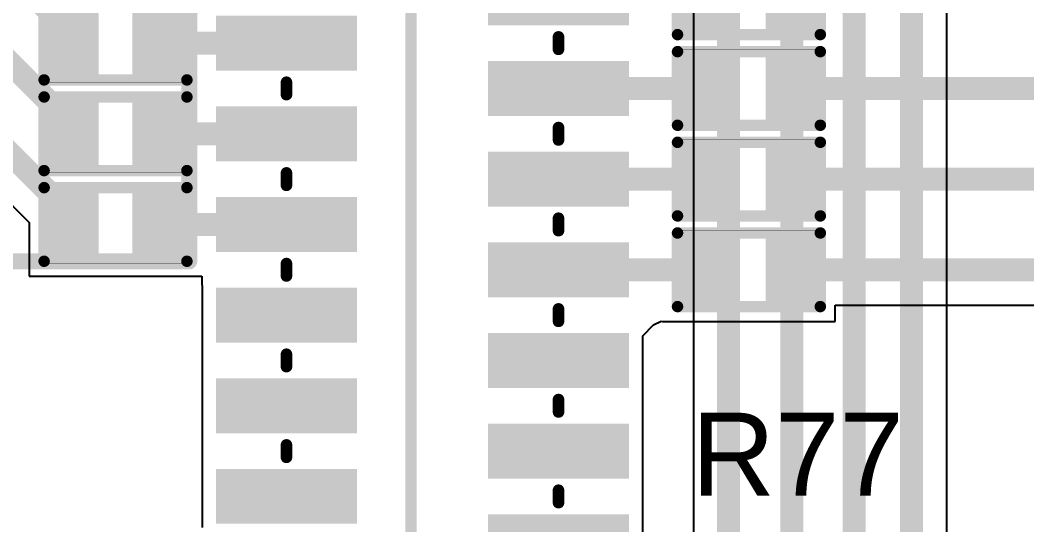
# Model space of a CAD drawing. Header units: inches. Extents: x -11 to 5428, y 0 to 5423.
# Drawn here: x 89.53 to 100.63, y 44.21 to 49.78 of the extents above; entities that cross this region are included whole.
import ezdxf

# ---------------------------------------------------------------- set-up
doc = ezdxf.new("R2010")
doc.units = ezdxf.units.IN
for name, color, linetype in [('Bottom Layer', 5, 'Continuous'), ('Top Layer', 1, 'Continuous'), ('Top Overlay', 2, 'Continuous'), ('Top Paste', 8, 'Continuous'), ('Top Solder', 216, 'Continuous')]:
    doc.layers.add(name, color=color, linetype=linetype)
doc.styles.add('Arial', font='', dxfattribs={"height": 0.2})
doc.styles.get('Arial').set_extended_font_data('Arial')

# ---------------------------------------------------------------- blocks, each defined once
blk = doc.blocks.new('AFC11_S32ICA_00_7')
at = {"layer": 'Top Layer'}
for points in [[(0.55, 2.175), (0.95, 2.175), (0.95, 0.825), (0.55, 0.825)], [(1.55, 2.175), (1.95, 2.175), (1.95, 0.825), (1.55, 0.825)], [(2.55, 2.175), (2.95, 2.175), (2.95, 0.825), (2.55, 0.825)], [(3.55, 2.175), (3.95, 2.175), (3.95, 0.825), (3.55, 0.825)], [(4.55, 2.175), (4.95, 2.175), (4.95, 0.825), (4.55, 0.825)], [(5.55, 2.175), (5.95, 2.175), (5.95, 0.825), (5.55, 0.825)], [(0.05, -0.825), (0.45, -0.825), (0.45, -2.175), (0.05, -2.175)], [(1.05, -0.825), (1.45, -0.825), (1.45, -2.175), (1.05, -2.175)], [(2.05, -0.825), (2.45, -0.825), (2.45, -2.175), (2.05, -2.175)], [(3.05, -0.825), (3.45, -0.825), (3.45, -2.175), (3.05, -2.175)], [(4.05, -0.825), (4.45, -0.825), (4.45, -2.175), (4.05, -2.175)], [(5.05, -0.825), (5.45, -0.825), (5.45, -2.175), (5.05, -2.175)]]:
    blk.add_hatch(color=1, dxfattribs=at).paths.add_polyline_path(points)
at = {"layer": 'Top Paste'}
for points in [[(0.55, 2.175), (0.95, 2.175), (0.95, 0.825), (0.55, 0.825)], [(1.55, 2.175), (1.95, 2.175), (1.95, 0.825), (1.55, 0.825)], [(2.55, 2.175), (2.95, 2.175), (2.95, 0.825), (2.55, 0.825)], [(3.55, 2.175), (3.95, 2.175), (3.95, 0.825), (3.55, 0.825)], [(4.55, 2.175), (4.95, 2.175), (4.95, 0.825), (4.55, 0.825)], [(5.55, 2.175), (5.95, 2.175), (5.95, 0.825), (5.55, 0.825)], [(0.05, -0.825), (0.45, -0.825), (0.45, -2.175), (0.05, -2.175)], [(1.05, -0.825), (1.45, -0.825), (1.45, -2.175), (1.05, -2.175)], [(2.05, -0.825), (2.45, -0.825), (2.45, -2.175), (2.05, -2.175)], [(3.05, -0.825), (3.45, -0.825), (3.45, -2.175), (3.05, -2.175)], [(4.05, -0.825), (4.45, -0.825), (4.45, -2.175), (4.05, -2.175)], [(5.05, -0.825), (5.45, -0.825), (5.45, -2.175), (5.05, -2.175)]]:
    blk.add_hatch(color=8, dxfattribs=at).paths.add_polyline_path(points)
at = {"layer": 'Top Solder'}
for points in [[(0.448, 2.277), (1.052, 2.277), (1.052, 0.723), (0.448, 0.723)], [(1.448, 2.277), (2.052, 2.277), (2.052, 0.723), (1.448, 0.723)], [(2.448, 2.277), (3.052, 2.277), (3.052, 0.723), (2.448, 0.723)], [(3.448, 2.277), (4.052, 2.277), (4.052, 0.723), (3.448, 0.723)], [(4.448, 2.277), (5.052, 2.277), (5.052, 0.723), (4.448, 0.723)], [(5.448, 2.277), (6.052, 2.277), (6.052, 0.723), (5.448, 0.723)], [(-0.052, -0.723), (0.552, -0.723), (0.552, -2.277), (-0.052, -2.277)], [(0.948, -0.723), (1.552, -0.723), (1.552, -2.277), (0.948, -2.277)], [(1.948, -0.723), (2.552, -0.723), (2.552, -2.277), (1.948, -2.277)], [(2.948, -0.723), (3.552, -0.723), (3.552, -2.277), (2.948, -2.277)], [(3.948, -0.723), (4.552, -0.723), (4.552, -2.277), (3.948, -2.277)], [(4.948, -0.723), (5.552, -0.723), (5.552, -2.277), (4.948, -2.277)], [(5.948, -0.723), (6.552, -0.723), (6.552, -2.277), (5.948, -2.277)]]:
    blk.add_hatch(color=216, dxfattribs=at).paths.add_polyline_path(points)
at = {"layer": 'Top Overlay'}
for points in [[(1.181, 1.5, 0.127, 0.127, 0), (1.319, 1.5, 0.127, 0.127, 0)], [(2.181, 1.5, 0.127, 0.127, 0), (2.319, 1.5, 0.127, 0.127, 0)], [(3.181, 1.5, 0.127, 0.127, 0), (3.319, 1.5, 0.127, 0.127, 0)], [(4.181, 1.5, 0.127, 0.127, 0), (4.319, 1.5, 0.127, 0.127, 0)], [(5.181, 1.5, 0.127, 0.127, 0), (5.319, 1.5, 0.127, 0.127, 0)], [(-7.747, 0.127, 0.127, 0.127, 0), (7.747, 0.127, 0.127, 0.127, 0)], [(0.681, -1.5, 0.127, 0.127, 0), (0.819, -1.5, 0.127, 0.127, 0)], [(1.681, -1.5, 0.127, 0.127, 0), (1.819, -1.5, 0.127, 0.127, 0)], [(2.681, -1.5, 0.127, 0.127, 0), (2.819, -1.5, 0.127, 0.127, 0)], [(3.681, -1.5, 0.127, 0.127, 0), (3.819, -1.5, 0.127, 0.127, 0)], [(4.681, -1.5, 0.127, 0.127, 0), (4.819, -1.5, 0.127, 0.127, 0)], [(5.681, -1.5, 0.127, 0.127, 0), (5.819, -1.5, 0.127, 0.127, 0)]]:
    blk.add_lwpolyline(points, format="xyseb", dxfattribs=at)
for points in [[(1.149, 1.5, 0.0635, 0.0635, 1), (1.213, 1.5, 0.0635, 0.0635, 1)], [(1.287, 1.5, 0.0635, 0.0635, 1), (1.351, 1.5, 0.0635, 0.0635, 1)], [(2.149, 1.5, 0.0635, 0.0635, 1), (2.213, 1.5, 0.0635, 0.0635, 1)], [(2.287, 1.5, 0.0635, 0.0635, 1), (2.351, 1.5, 0.0635, 0.0635, 1)], [(3.149, 1.5, 0.0635, 0.0635, 1), (3.213, 1.5, 0.0635, 0.0635, 1)], [(3.287, 1.5, 0.0635, 0.0635, 1), (3.351, 1.5, 0.0635, 0.0635, 1)], [(4.149, 1.5, 0.0635, 0.0635, 1), (4.213, 1.5, 0.0635, 0.0635, 1)], [(4.287, 1.5, 0.0635, 0.0635, 1), (4.351, 1.5, 0.0635, 0.0635, 1)], [(5.149, 1.5, 0.0635, 0.0635, 1), (5.213, 1.5, 0.0635, 0.0635, 1)], [(5.287, 1.5, 0.0635, 0.0635, 1), (5.351, 1.5, 0.0635, 0.0635, 1)], [(0.649, -1.5, 0.0635, 0.0635, 1), (0.713, -1.5, 0.0635, 0.0635, 1)], [(0.787, -1.5, 0.0635, 0.0635, 1), (0.851, -1.5, 0.0635, 0.0635, 1)], [(1.649, -1.5, 0.0635, 0.0635, 1), (1.713, -1.5, 0.0635, 0.0635, 1)], [(1.787, -1.5, 0.0635, 0.0635, 1), (1.851, -1.5, 0.0635, 0.0635, 1)], [(2.649, -1.5, 0.0635, 0.0635, 1), (2.713, -1.5, 0.0635, 0.0635, 1)], [(2.787, -1.5, 0.0635, 0.0635, 1), (2.851, -1.5, 0.0635, 0.0635, 1)], [(3.649, -1.5, 0.0635, 0.0635, 1), (3.713, -1.5, 0.0635, 0.0635, 1)], [(3.787, -1.5, 0.0635, 0.0635, 1), (3.851, -1.5, 0.0635, 0.0635, 1)], [(4.649, -1.5, 0.0635, 0.0635, 1), (4.713, -1.5, 0.0635, 0.0635, 1)], [(4.787, -1.5, 0.0635, 0.0635, 1), (4.851, -1.5, 0.0635, 0.0635, 1)], [(5.649, -1.5, 0.0635, 0.0635, 1), (5.713, -1.5, 0.0635, 0.0635, 1)], [(5.787, -1.5, 0.0635, 0.0635, 1), (5.851, -1.5, 0.0635, 0.0635, 1)]]:
    blk.add_lwpolyline(points, format="xyseb", close=True, dxfattribs=at)
blk = doc.blocks.new('R___0402_716')
at = {"layer": 'Top Layer'}
for points in [[(-0.699, -0.318), (-0.699, 0.318), (-0.241, 0.318), (-0.241, -0.318)], [(0.241, -0.318), (0.241, 0.318), (0.699, 0.318), (0.699, -0.318)]]:
    blk.add_hatch(color=1, dxfattribs=at).paths.add_polyline_path(points)
at = {"layer": 'Top Paste'}
for points in [[(-0.699, -0.318), (-0.699, 0.318), (-0.241, 0.318), (-0.241, -0.318)], [(0.241, -0.318), (0.241, 0.318), (0.699, 0.318), (0.699, -0.318)]]:
    blk.add_hatch(color=8, dxfattribs=at).paths.add_polyline_path(points)
at = {"layer": 'Top Solder'}
for points in [[(-0.754, -0.373), (-0.754, 0.373), (-0.186, 0.373), (-0.186, -0.373)], [(0.186, -0.373), (0.186, 0.373), (0.754, 0.373), (0.754, -0.373)]]:
    blk.add_hatch(color=216, dxfattribs=at).paths.add_polyline_path(points)
at = {"layer": 'Top Overlay'}
for points in [[(0.787, 0.406, 0.127, 0.127, 0), (-0.787, 0.406, 0.127, 0.127, 0)], [(-0.787, 0.406, 0.127, 0.127, 0), (-0.787, -0.406, 0.127, 0.127, 0)], [(0.787, 0.406, 0.127, 0.127, 0), (0.787, -0.406, 0.127, 0.127, 0)], [(0.787, -0.406, 0.127, 0.127, 0), (-0.787, -0.406, 0.127, 0.127, 0)], [(0.813, -0.432, 0.00323, 0.00323, 0), (-0.813, -0.432, 0.00323, 0.00323, 0)]]:
    blk.add_lwpolyline(points, format="xyseb", dxfattribs=at)
for points in [[(-0.819, 0.406, 0.0635, 0.0635, 1), (-0.756, 0.406, 0.0635, 0.0635, 1)], [(-0.819, 0.406, 0.0635, 0.0635, 1), (-0.756, 0.406, 0.0635, 0.0635, 1)], [(0.756, 0.406, 0.0635, 0.0635, 1), (0.819, 0.406, 0.0635, 0.0635, 1)], [(0.756, 0.406, 0.0635, 0.0635, 1), (0.819, 0.406, 0.0635, 0.0635, 1)], [(-0.819, -0.406, 0.0635, 0.0635, 1), (-0.756, -0.406, 0.0635, 0.0635, 1)], [(-0.819, -0.406, 0.0635, 0.0635, 1), (-0.756, -0.406, 0.0635, 0.0635, 1)], [(-0.814, -0.432, 0.00161, 0.00161, 1), (-0.812, -0.432, 0.00161, 0.00161, 1)], [(0.756, -0.406, 0.0635, 0.0635, 1), (0.819, -0.406, 0.0635, 0.0635, 1)], [(0.756, -0.406, 0.0635, 0.0635, 1), (0.819, -0.406, 0.0635, 0.0635, 1)], [(0.812, -0.432, 0.00161, 0.00161, 1), (0.814, -0.432, 0.00161, 0.00161, 1)]]:
    blk.add_lwpolyline(points, format="xyseb", close=True, dxfattribs=at)
blk = doc.blocks.new('R___0402_717')
at = {"layer": 'Top Layer'}
for points in [[(-0.699, -0.318), (-0.699, 0.317), (-0.241, 0.317), (-0.241, -0.318)], [(0.241, -0.318), (0.241, 0.317), (0.699, 0.317), (0.699, -0.318)]]:
    blk.add_hatch(color=1, dxfattribs=at).paths.add_polyline_path(points)
at = {"layer": 'Top Paste'}
for points in [[(-0.699, -0.318), (-0.699, 0.317), (-0.241, 0.317), (-0.241, -0.318)], [(0.241, -0.318), (0.241, 0.317), (0.699, 0.317), (0.699, -0.318)]]:
    blk.add_hatch(color=8, dxfattribs=at).paths.add_polyline_path(points)
at = {"layer": 'Top Solder'}
for points in [[(-0.754, -0.373), (-0.754, 0.372), (-0.186, 0.372), (-0.186, -0.373)], [(0.186, -0.373), (0.186, 0.372), (0.754, 0.372), (0.754, -0.373)]]:
    blk.add_hatch(color=216, dxfattribs=at).paths.add_polyline_path(points)
at = {"layer": 'Top Overlay'}
for points in [[(-0.787, 0.406, 0.127, 0.127, 0), (0.787, 0.406, 0.127, 0.127, 0)], [(-0.787, -0.406, 0.127, 0.127, 0), (-0.787, 0.406, 0.127, 0.127, 0)], [(0.787, -0.406, 0.127, 0.127, 0), (0.787, 0.406, 0.127, 0.127, 0)], [(-0.787, -0.406, 0.127, 0.127, 0), (0.787, -0.406, 0.127, 0.127, 0)], [(-0.813, -0.432, 0.00323, 0.00323, 0), (0.813, -0.432, 0.00323, 0.00323, 0)]]:
    blk.add_lwpolyline(points, format="xyseb", dxfattribs=at)
for points in [[(-0.819, 0.406, 0.0635, 0.0635, 1), (-0.756, 0.406, 0.0635, 0.0635, 1)], [(-0.819, 0.406, 0.0635, 0.0635, 1), (-0.756, 0.406, 0.0635, 0.0635, 1)], [(0.756, 0.406, 0.0635, 0.0635, 1), (0.819, 0.406, 0.0635, 0.0635, 1)], [(0.756, 0.406, 0.0635, 0.0635, 1), (0.819, 0.406, 0.0635, 0.0635, 1)], [(-0.819, -0.406, 0.0635, 0.0635, 1), (-0.756, -0.406, 0.0635, 0.0635, 1)], [(-0.819, -0.406, 0.0635, 0.0635, 1), (-0.756, -0.406, 0.0635, 0.0635, 1)], [(-0.814, -0.432, 0.00161, 0.00161, 1), (-0.812, -0.432, 0.00161, 0.00161, 1)], [(0.756, -0.406, 0.0635, 0.0635, 1), (0.819, -0.406, 0.0635, 0.0635, 1)], [(0.756, -0.406, 0.0635, 0.0635, 1), (0.819, -0.406, 0.0635, 0.0635, 1)], [(0.812, -0.432, 0.00161, 0.00161, 1), (0.814, -0.432, 0.00161, 0.00161, 1)]]:
    blk.add_lwpolyline(points, format="xyseb", close=True, dxfattribs=at)
blk = doc.blocks.new('R___0402_718')
at = {"layer": 'Top Layer'}
for points in [[(-0.699, -0.318), (-0.699, 0.318), (-0.241, 0.318), (-0.241, -0.318)], [(0.241, -0.318), (0.241, 0.318), (0.699, 0.318), (0.699, -0.318)]]:
    blk.add_hatch(color=1, dxfattribs=at).paths.add_polyline_path(points)
at = {"layer": 'Top Paste'}
for points in [[(-0.699, -0.318), (-0.699, 0.318), (-0.241, 0.318), (-0.241, -0.318)], [(0.241, -0.318), (0.241, 0.318), (0.699, 0.318), (0.699, -0.318)]]:
    blk.add_hatch(color=8, dxfattribs=at).paths.add_polyline_path(points)
at = {"layer": 'Top Solder'}
for points in [[(-0.754, -0.373), (-0.754, 0.373), (-0.186, 0.373), (-0.186, -0.373)], [(0.186, -0.373), (0.186, 0.373), (0.754, 0.373), (0.754, -0.373)]]:
    blk.add_hatch(color=216, dxfattribs=at).paths.add_polyline_path(points)
at = {"layer": 'Top Overlay'}
for points in [[(0.787, 0.406, 0.127, 0.127, 0), (-0.787, 0.406, 0.127, 0.127, 0)], [(-0.787, 0.406, 0.127, 0.127, 0), (-0.787, -0.406, 0.127, 0.127, 0)], [(0.787, 0.406, 0.127, 0.127, 0), (0.787, -0.406, 0.127, 0.127, 0)], [(0.787, -0.406, 0.127, 0.127, 0), (-0.787, -0.406, 0.127, 0.127, 0)], [(0.813, -0.432, 0.00323, 0.00323, 0), (-0.813, -0.432, 0.00323, 0.00323, 0)]]:
    blk.add_lwpolyline(points, format="xyseb", dxfattribs=at)
for points in [[(-0.819, 0.406, 0.0635, 0.0635, 1), (-0.756, 0.406, 0.0635, 0.0635, 1)], [(-0.819, 0.406, 0.0635, 0.0635, 1), (-0.756, 0.406, 0.0635, 0.0635, 1)], [(0.756, 0.406, 0.0635, 0.0635, 1), (0.819, 0.406, 0.0635, 0.0635, 1)], [(0.756, 0.406, 0.0635, 0.0635, 1), (0.819, 0.406, 0.0635, 0.0635, 1)], [(-0.819, -0.406, 0.0635, 0.0635, 1), (-0.756, -0.406, 0.0635, 0.0635, 1)], [(-0.819, -0.406, 0.0635, 0.0635, 1), (-0.756, -0.406, 0.0635, 0.0635, 1)], [(-0.814, -0.432, 0.00161, 0.00161, 1), (-0.812, -0.432, 0.00161, 0.00161, 1)], [(0.756, -0.406, 0.0635, 0.0635, 1), (0.819, -0.406, 0.0635, 0.0635, 1)], [(0.756, -0.406, 0.0635, 0.0635, 1), (0.819, -0.406, 0.0635, 0.0635, 1)], [(0.812, -0.432, 0.00161, 0.00161, 1), (0.814, -0.432, 0.00161, 0.00161, 1)]]:
    blk.add_lwpolyline(points, format="xyseb", close=True, dxfattribs=at)
blk = doc.blocks.new('R___0402_719')
at = {"layer": 'Top Layer'}
for points in [[(-0.699, -0.318), (-0.699, 0.317), (-0.241, 0.317), (-0.241, -0.318)], [(0.241, -0.318), (0.241, 0.317), (0.699, 0.317), (0.699, -0.318)]]:
    blk.add_hatch(color=1, dxfattribs=at).paths.add_polyline_path(points)
at = {"layer": 'Top Paste'}
for points in [[(-0.699, -0.318), (-0.699, 0.317), (-0.241, 0.317), (-0.241, -0.318)], [(0.241, -0.318), (0.241, 0.317), (0.699, 0.317), (0.699, -0.318)]]:
    blk.add_hatch(color=8, dxfattribs=at).paths.add_polyline_path(points)
at = {"layer": 'Top Solder'}
for points in [[(-0.754, -0.373), (-0.754, 0.372), (-0.186, 0.372), (-0.186, -0.373)], [(0.186, -0.373), (0.186, 0.372), (0.754, 0.372), (0.754, -0.373)]]:
    blk.add_hatch(color=216, dxfattribs=at).paths.add_polyline_path(points)
at = {"layer": 'Top Overlay'}
for points in [[(-0.787, 0.406, 0.127, 0.127, 0), (0.787, 0.406, 0.127, 0.127, 0)], [(-0.787, -0.406, 0.127, 0.127, 0), (-0.787, 0.406, 0.127, 0.127, 0)], [(0.787, -0.406, 0.127, 0.127, 0), (0.787, 0.406, 0.127, 0.127, 0)], [(-0.787, -0.406, 0.127, 0.127, 0), (0.787, -0.406, 0.127, 0.127, 0)], [(-0.813, -0.432, 0.00323, 0.00323, 0), (0.813, -0.432, 0.00323, 0.00323, 0)]]:
    blk.add_lwpolyline(points, format="xyseb", dxfattribs=at)
for points in [[(-0.819, 0.406, 0.0635, 0.0635, 1), (-0.756, 0.406, 0.0635, 0.0635, 1)], [(-0.819, 0.406, 0.0635, 0.0635, 1), (-0.756, 0.406, 0.0635, 0.0635, 1)], [(0.756, 0.406, 0.0635, 0.0635, 1), (0.819, 0.406, 0.0635, 0.0635, 1)], [(0.756, 0.406, 0.0635, 0.0635, 1), (0.819, 0.406, 0.0635, 0.0635, 1)], [(-0.819, -0.406, 0.0635, 0.0635, 1), (-0.756, -0.406, 0.0635, 0.0635, 1)], [(-0.819, -0.406, 0.0635, 0.0635, 1), (-0.756, -0.406, 0.0635, 0.0635, 1)], [(-0.814, -0.432, 0.00161, 0.00161, 1), (-0.812, -0.432, 0.00161, 0.00161, 1)], [(0.756, -0.406, 0.0635, 0.0635, 1), (0.819, -0.406, 0.0635, 0.0635, 1)], [(0.756, -0.406, 0.0635, 0.0635, 1), (0.819, -0.406, 0.0635, 0.0635, 1)], [(0.812, -0.432, 0.00161, 0.00161, 1), (0.814, -0.432, 0.00161, 0.00161, 1)]]:
    blk.add_lwpolyline(points, format="xyseb", close=True, dxfattribs=at)
blk = doc.blocks.new('R___0402_720')
at = {"layer": 'Top Layer'}
for points in [[(-0.699, -0.318), (-0.699, 0.318), (-0.241, 0.318), (-0.241, -0.318)], [(0.241, -0.318), (0.241, 0.318), (0.699, 0.318), (0.699, -0.318)]]:
    blk.add_hatch(color=1, dxfattribs=at).paths.add_polyline_path(points)
at = {"layer": 'Top Paste'}
for points in [[(-0.699, -0.318), (-0.699, 0.318), (-0.241, 0.318), (-0.241, -0.318)], [(0.241, -0.318), (0.241, 0.318), (0.699, 0.318), (0.699, -0.318)]]:
    blk.add_hatch(color=8, dxfattribs=at).paths.add_polyline_path(points)
at = {"layer": 'Top Solder'}
for points in [[(-0.754, -0.373), (-0.754, 0.373), (-0.186, 0.373), (-0.186, -0.373)], [(0.186, -0.373), (0.186, 0.373), (0.754, 0.373), (0.754, -0.373)]]:
    blk.add_hatch(color=216, dxfattribs=at).paths.add_polyline_path(points)
at = {"layer": 'Top Overlay'}
for points in [[(0.787, 0.406, 0.127, 0.127, 0), (-0.787, 0.406, 0.127, 0.127, 0)], [(-0.787, 0.406, 0.127, 0.127, 0), (-0.787, -0.406, 0.127, 0.127, 0)], [(0.787, 0.406, 0.127, 0.127, 0), (0.787, -0.406, 0.127, 0.127, 0)], [(0.787, -0.406, 0.127, 0.127, 0), (-0.787, -0.406, 0.127, 0.127, 0)], [(0.813, -0.432, 0.00323, 0.00323, 0), (-0.813, -0.432, 0.00323, 0.00323, 0)]]:
    blk.add_lwpolyline(points, format="xyseb", dxfattribs=at)
for points in [[(-0.819, 0.406, 0.0635, 0.0635, 1), (-0.756, 0.406, 0.0635, 0.0635, 1)], [(-0.819, 0.406, 0.0635, 0.0635, 1), (-0.756, 0.406, 0.0635, 0.0635, 1)], [(0.756, 0.406, 0.0635, 0.0635, 1), (0.819, 0.406, 0.0635, 0.0635, 1)], [(0.756, 0.406, 0.0635, 0.0635, 1), (0.819, 0.406, 0.0635, 0.0635, 1)], [(-0.819, -0.406, 0.0635, 0.0635, 1), (-0.756, -0.406, 0.0635, 0.0635, 1)], [(-0.819, -0.406, 0.0635, 0.0635, 1), (-0.756, -0.406, 0.0635, 0.0635, 1)], [(-0.814, -0.432, 0.00161, 0.00161, 1), (-0.812, -0.432, 0.00161, 0.00161, 1)], [(0.756, -0.406, 0.0635, 0.0635, 1), (0.819, -0.406, 0.0635, 0.0635, 1)], [(0.756, -0.406, 0.0635, 0.0635, 1), (0.819, -0.406, 0.0635, 0.0635, 1)], [(0.812, -0.432, 0.00161, 0.00161, 1), (0.814, -0.432, 0.00161, 0.00161, 1)]]:
    blk.add_lwpolyline(points, format="xyseb", close=True, dxfattribs=at)
blk = doc.blocks.new('R___0402_721')
at = {"layer": 'Top Layer'}
for points in [[(-0.699, -0.318), (-0.699, 0.317), (-0.241, 0.317), (-0.241, -0.318)], [(0.241, -0.318), (0.241, 0.317), (0.699, 0.317), (0.699, -0.318)]]:
    blk.add_hatch(color=1, dxfattribs=at).paths.add_polyline_path(points)
at = {"layer": 'Top Paste'}
for points in [[(-0.699, -0.318), (-0.699, 0.317), (-0.241, 0.317), (-0.241, -0.318)], [(0.241, -0.318), (0.241, 0.317), (0.699, 0.317), (0.699, -0.318)]]:
    blk.add_hatch(color=8, dxfattribs=at).paths.add_polyline_path(points)
at = {"layer": 'Top Solder'}
for points in [[(-0.754, -0.373), (-0.754, 0.372), (-0.186, 0.372), (-0.186, -0.373)], [(0.186, -0.373), (0.186, 0.372), (0.754, 0.372), (0.754, -0.373)]]:
    blk.add_hatch(color=216, dxfattribs=at).paths.add_polyline_path(points)
at = {"layer": 'Top Overlay'}
for points in [[(-0.787, 0.406, 0.127, 0.127, 0), (0.787, 0.406, 0.127, 0.127, 0)], [(-0.787, -0.406, 0.127, 0.127, 0), (-0.787, 0.406, 0.127, 0.127, 0)], [(0.787, -0.406, 0.127, 0.127, 0), (0.787, 0.406, 0.127, 0.127, 0)], [(-0.787, -0.406, 0.127, 0.127, 0), (0.787, -0.406, 0.127, 0.127, 0)], [(-0.813, -0.432, 0.00323, 0.00323, 0), (0.813, -0.432, 0.00323, 0.00323, 0)]]:
    blk.add_lwpolyline(points, format="xyseb", dxfattribs=at)
for points in [[(-0.819, 0.406, 0.0635, 0.0635, 1), (-0.756, 0.406, 0.0635, 0.0635, 1)], [(-0.819, 0.406, 0.0635, 0.0635, 1), (-0.756, 0.406, 0.0635, 0.0635, 1)], [(0.756, 0.406, 0.0635, 0.0635, 1), (0.819, 0.406, 0.0635, 0.0635, 1)], [(0.756, 0.406, 0.0635, 0.0635, 1), (0.819, 0.406, 0.0635, 0.0635, 1)], [(-0.819, -0.406, 0.0635, 0.0635, 1), (-0.756, -0.406, 0.0635, 0.0635, 1)], [(-0.819, -0.406, 0.0635, 0.0635, 1), (-0.756, -0.406, 0.0635, 0.0635, 1)], [(-0.814, -0.432, 0.00161, 0.00161, 1), (-0.812, -0.432, 0.00161, 0.00161, 1)], [(0.756, -0.406, 0.0635, 0.0635, 1), (0.819, -0.406, 0.0635, 0.0635, 1)], [(0.756, -0.406, 0.0635, 0.0635, 1), (0.819, -0.406, 0.0635, 0.0635, 1)], [(0.812, -0.432, 0.00161, 0.00161, 1), (0.814, -0.432, 0.00161, 0.00161, 1)]]:
    blk.add_lwpolyline(points, format="xyseb", close=True, dxfattribs=at)
blk = doc.blocks.new('R___0402_722')
at = {"layer": 'Top Layer'}
for points in [[(-0.699, -0.318), (-0.699, 0.318), (-0.241, 0.318), (-0.241, -0.318)], [(0.241, -0.318), (0.241, 0.318), (0.699, 0.318), (0.699, -0.318)]]:
    blk.add_hatch(color=1, dxfattribs=at).paths.add_polyline_path(points)
at = {"layer": 'Top Paste'}
for points in [[(-0.699, -0.318), (-0.699, 0.318), (-0.241, 0.318), (-0.241, -0.318)], [(0.241, -0.318), (0.241, 0.318), (0.699, 0.318), (0.699, -0.318)]]:
    blk.add_hatch(color=8, dxfattribs=at).paths.add_polyline_path(points)
at = {"layer": 'Top Solder'}
for points in [[(-0.754, -0.373), (-0.754, 0.373), (-0.186, 0.373), (-0.186, -0.373)], [(0.186, -0.373), (0.186, 0.373), (0.754, 0.373), (0.754, -0.373)]]:
    blk.add_hatch(color=216, dxfattribs=at).paths.add_polyline_path(points)
at = {"layer": 'Top Overlay'}
for points in [[(0.787, 0.406, 0.127, 0.127, 0), (-0.787, 0.406, 0.127, 0.127, 0)], [(-0.787, 0.406, 0.127, 0.127, 0), (-0.787, -0.406, 0.127, 0.127, 0)], [(0.787, 0.406, 0.127, 0.127, 0), (0.787, -0.406, 0.127, 0.127, 0)], [(0.787, -0.406, 0.127, 0.127, 0), (-0.787, -0.406, 0.127, 0.127, 0)], [(0.813, -0.432, 0.00323, 0.00323, 0), (-0.813, -0.432, 0.00323, 0.00323, 0)]]:
    blk.add_lwpolyline(points, format="xyseb", dxfattribs=at)
for points in [[(-0.819, 0.406, 0.0635, 0.0635, 1), (-0.756, 0.406, 0.0635, 0.0635, 1)], [(-0.819, 0.406, 0.0635, 0.0635, 1), (-0.756, 0.406, 0.0635, 0.0635, 1)], [(0.756, 0.406, 0.0635, 0.0635, 1), (0.819, 0.406, 0.0635, 0.0635, 1)], [(0.756, 0.406, 0.0635, 0.0635, 1), (0.819, 0.406, 0.0635, 0.0635, 1)], [(-0.819, -0.406, 0.0635, 0.0635, 1), (-0.756, -0.406, 0.0635, 0.0635, 1)], [(-0.819, -0.406, 0.0635, 0.0635, 1), (-0.756, -0.406, 0.0635, 0.0635, 1)], [(-0.814, -0.432, 0.00161, 0.00161, 1), (-0.812, -0.432, 0.00161, 0.00161, 1)], [(0.756, -0.406, 0.0635, 0.0635, 1), (0.819, -0.406, 0.0635, 0.0635, 1)], [(0.756, -0.406, 0.0635, 0.0635, 1), (0.819, -0.406, 0.0635, 0.0635, 1)], [(0.812, -0.432, 0.00161, 0.00161, 1), (0.814, -0.432, 0.00161, 0.00161, 1)]]:
    blk.add_lwpolyline(points, format="xyseb", close=True, dxfattribs=at)

msp = doc.modelspace()

# ---------------------------------------------------------------- linework, layer by layer
at = {"layer": 'Bottom Layer'}
for p, q in [((96.955, 53.998), (96.955, 30.12)), ((99.751, 38.359), (99.751, 50.389))]:
    msp.add_line(p, q, dxfattribs=at)
for points in [[(97.344, 29.959, 0.254, 0.254, 0), (97.344, 73.595, 0.254, 0.254, 0)], [(98.041, 29.819, 0.254, 0.254, 0), (98.041, 73.306, 0.254, 0.254, 0)], [(98.727, 29.657, 0.254, 0.254, 0), (98.727, 73.022, 0.254, 0.254, 0)], [(99.362, 29.288, 0.254, 0.254, 0), (99.362, 72.782, 0.254, 0.254, 0)]]:
    msp.add_lwpolyline(points, format="xyseb", dxfattribs=at)
at = {"layer": 'Top Layer'}
for p, q in [((88.42, 48.755), (89.63, 47.545)), ((89.63, 47.545), (89.63, 46.951)), ((89.63, 46.951), (91.336, 46.951)), ((91.336, 46.951), (91.535, 46.951)), ((91.535, 46.951), (91.539, 46.75)), ((91.539, 46.75), (91.539, 46.18)), ((98.52, 46.451), (98.52, 46.634)), ((98.52, 46.634), (103.159, 46.634)), ((96.397, 46.293), (96.516, 46.417)), ((96.516, 46.417), (96.601, 46.455)), ((96.601, 46.455), (96.615, 46.451)), ((96.615, 46.451), (96.615, 46.451)), ((96.615, 46.451), (98.52, 46.451)), ((96.397, 45.68), (96.397, 46.293)), ((91.539, 46.18), (91.539, 46.069)), ((91.539, 46.069), (91.539, 45.865)), ((91.539, 45.865), (91.539, 45.18)), ((96.397, 45.477), (96.397, 45.68)), ((96.397, 45.366), (96.397, 45.477)), ((96.397, 44.68), (96.397, 45.366)), ((91.539, 45.18), (91.539, 45.069)), ((91.539, 45.069), (91.539, 44.865)), ((91.539, 44.865), (91.539, 44.18)), ((96.397, 44.477), (96.397, 44.68)), ((96.397, 44.366), (96.397, 44.477)), ((96.397, 43.68), (96.397, 44.366))]:
    msp.add_line(p, q, dxfattribs=at)
for points in [[(89.748, 49.977, 0.254, 0.254, 0), (90.113, 49.612, 0.254, 0.254, 0)], [(90.113, 49.523, 0.254, 0.254, 0), (90.113, 49.612, 0.254, 0.254, 0)], [(89.161, 49.563, 0.254, 0.254, 0), (90.113, 48.612, 0.254, 0.254, 0)], [(91.053, 49.523, 0.254, 0.254, 0), (92.702, 49.523, 0.254, 0.254, 0)], [(88.583, 49.141, 0.254, 0.254, 0), (90.113, 47.612, 0.254, 0.254, 0)], [(95.448, 49.023, 0.254, 0.254, 0), (97.098, 49.023, 0.254, 0.254, 0)], [(98.038, 49.023, 0.254, 0.254, 0), (103.811, 49.023, 0.254, 0.254, 0)], [(90.113, 48.523, 0.254, 0.254, 0), (90.113, 48.612, 0.254, 0.254, 0)], [(91.053, 48.523, 0.254, 0.254, 0), (92.702, 48.523, 0.254, 0.254, 0)], [(95.448, 48.023, 0.254, 0.254, 0), (97.098, 48.023, 0.254, 0.254, 0)], [(98.038, 48.023, 0.254, 0.254, 0), (103.832, 48.023, 0.254, 0.254, 0)], [(90.113, 47.523, 0.254, 0.254, 0), (90.113, 47.612, 0.254, 0.254, 0)], [(91.053, 47.523, 0.254, 0.254, 0), (92.702, 47.523, 0.254, 0.254, 0)], [(95.448, 47.023, 0.254, 0.254, 0), (97.098, 47.023, 0.254, 0.254, 0)], [(98.038, 47.023, 0.254, 0.254, 0), (103.32, 47.023, 0.254, 0.254, 0)]]:
    msp.add_lwpolyline(points, format="xyseb", dxfattribs=at)
for points in [[(90.05, 49.612, 0.127, 0.127, 1), (90.177, 49.612, 0.127, 0.127, 1)], [(90.05, 49.612, 0.127, 0.127, 1), (90.177, 49.612, 0.127, 0.127, 1)], [(90.05, 49.523, 0.127, 0.127, 1), (90.177, 49.523, 0.127, 0.127, 1)], [(90.989, 49.523, 0.127, 0.127, 1), (91.116, 49.523, 0.127, 0.127, 1)], [(92.639, 49.523, 0.127, 0.127, 1), (92.766, 49.523, 0.127, 0.127, 1)], [(95.385, 49.023, 0.127, 0.127, 1), (95.512, 49.023, 0.127, 0.127, 1)], [(97.035, 49.023, 0.127, 0.127, 1), (97.162, 49.023, 0.127, 0.127, 1)], [(97.974, 49.023, 0.127, 0.127, 1), (98.101, 49.023, 0.127, 0.127, 1)], [(90.05, 48.612, 0.127, 0.127, 1), (90.177, 48.612, 0.127, 0.127, 1)], [(90.05, 48.612, 0.127, 0.127, 1), (90.177, 48.612, 0.127, 0.127, 1)], [(90.05, 48.523, 0.127, 0.127, 1), (90.177, 48.523, 0.127, 0.127, 1)], [(90.989, 48.523, 0.127, 0.127, 1), (91.116, 48.523, 0.127, 0.127, 1)], [(92.639, 48.523, 0.127, 0.127, 1), (92.766, 48.523, 0.127, 0.127, 1)], [(95.385, 48.023, 0.127, 0.127, 1), (95.512, 48.023, 0.127, 0.127, 1)], [(97.035, 48.023, 0.127, 0.127, 1), (97.162, 48.023, 0.127, 0.127, 1)], [(97.974, 48.023, 0.127, 0.127, 1), (98.101, 48.023, 0.127, 0.127, 1)], [(90.05, 47.612, 0.127, 0.127, 1), (90.177, 47.612, 0.127, 0.127, 1)], [(90.05, 47.612, 0.127, 0.127, 1), (90.177, 47.612, 0.127, 0.127, 1)], [(90.05, 47.523, 0.127, 0.127, 1), (90.177, 47.523, 0.127, 0.127, 1)], [(90.989, 47.523, 0.127, 0.127, 1), (91.116, 47.523, 0.127, 0.127, 1)], [(92.639, 47.523, 0.127, 0.127, 1), (92.766, 47.523, 0.127, 0.127, 1)], [(95.385, 47.023, 0.127, 0.127, 1), (95.512, 47.023, 0.127, 0.127, 1)], [(97.035, 47.023, 0.127, 0.127, 1), (97.162, 47.023, 0.127, 0.127, 1)], [(97.974, 47.023, 0.127, 0.127, 1), (98.101, 47.023, 0.127, 0.127, 1)]]:
    msp.add_lwpolyline(points, format="xyseb", close=True, dxfattribs=at)
at = {"layer": 'Top Overlay'}
for points in [[(91.396, 47.116, 0.178, 0.178, 0), (91.396, 49.904, 0.178, 0.178, 0)], [(84.228, 47.116, 0.178, 0.178, 0), (91.396, 47.116, 0.178, 0.178, 0)]]:
    msp.add_lwpolyline(points, format="xyseb", dxfattribs=at)
msp.add_lwpolyline([(91.351, 47.116, 0.0889, 0.0889, 1), (91.44, 47.116, 0.0889, 0.0889, 1)], format="xyseb", close=True, dxfattribs=at)
msp.add_lwpolyline([(91.351, 47.116, 0.0889, 0.0889, 1), (91.44, 47.116, 0.0889, 0.0889, 1)], format="xyseb", close=True, dxfattribs=at)

# ---------------------------------------------------------------- block references
for name, p, rotation in [('AFC11_S32ICA_00_7', (93.968, 43.773), 90), ('R___0402_722', (97.568, 50.023), 180), ('R___0402_720', (97.568, 49.023), 180), ('R___0402_718', (97.568, 48.023), 180), ('R___0402_716', (97.568, 47.023), 180)]:
    msp.add_blockref(name, p, dxfattribs=dict(rotation=rotation))
for name, p in [('R___0402_721', (90.583, 49.523)), ('R___0402_719', (90.583, 48.523)), ('R___0402_717', (90.583, 47.523))]:
    msp.add_blockref(name, p)

# ---------------------------------------------------------------- texts
at = {"layer": 'Top Overlay', "style": 'Arial'}
msp.add_text('R77', height=0.9144, dxfattribs=at).set_placement((96.934, 44.532))

doc.saveas('drawing.dxf')
